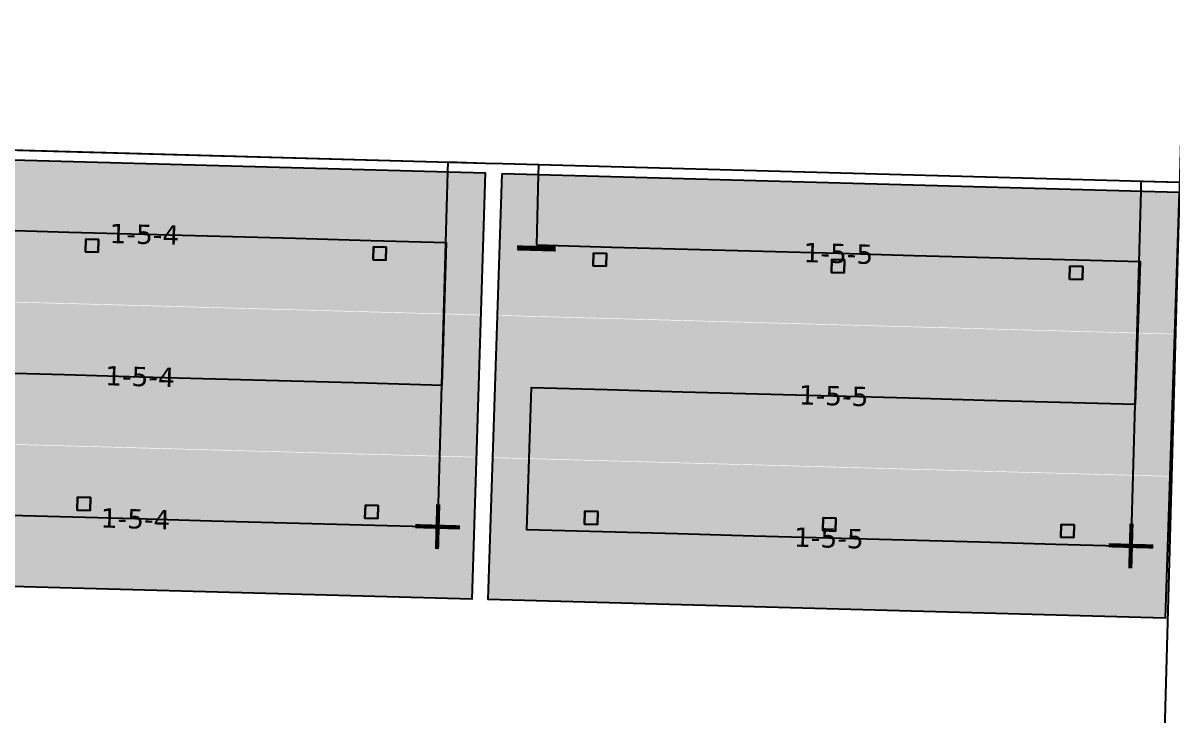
# Model space of a CAD drawing. Header units: metres. Extents: x 1477905 to 1478744, y 4202276 to 4202610.
# Drawn here: x 1478178.36 to 1478196.2, y 4202417.65 to 4202428.4 of the extents above; entities that cross this region are included whole.
import ezdxf

# ---------------------------------------------------------------- set-up
doc = ezdxf.new("R2010")
doc.units = ezdxf.units.M
doc.layers.add('PVcase AlignmentLine', color=130, linetype='Continuous', plot=False)
for name, color, linetype in [('PVcase Device Coloring', 7, 'Continuous'), ('PVcase Polarity Symbols', 7, 'Continuous'), ('PVcase Poles', 7, 'Continuous'), ('PVcase PV Area', 30, 'Continuous'), ('PVcase PV Modules (full frames)', 142, 'Continuous'), ('PVcase PV Modules (optimised)', 142, 'Continuous'), ('PVcase String Cables', 150, 'Continuous'), ('PVcase Stringing Numbers', 7, 'Continuous'), ('PVcase Strings', 92, 'Continuous')]:
    doc.layers.add(name, color=color, linetype=linetype)
doc.styles.get("Standard").update_dxf_attribs({"font": 'verdana.ttf'})
doc.styles.add('UBS-Style de texte', font='verdana.ttf')

# ---------------------------------------------------------------- blocks, each defined once
blk = doc.blocks.new('3P9@15DEG F FX ID1 PVBlock')
at = {"layer": 'PVcase PV Modules (optimised)', "color": 0}
blk.add_polyline3d([(0, 0, 1.773945735132677), (10.51400162759372, -0.289989266967853, 1.773945735132681), (10.33147062642251, -6.907928142661405, 3.503197731902218e-15), (-0.1825310011712116, -6.617938875693552, 0)], close=True, dxfattribs=at)
blk = doc.blocks.new('3P18@15DEG F FX ID1 PVBlock')
at = {"layer": 'PVcase PV Modules (optimised)', "color": 0}
blk.add_polyline3d([(0, 0, 1.773945735132677), (21.06698842950539, -0.5810537936249766, 1.773945735132684), (20.88445742833417, -7.198992669318528, 7.019385073192552e-15), (-0.1825310011712116, -6.617938875693552, 0)], close=True, dxfattribs=at)

msp = doc.modelspace()

# ---------------------------------------------------------------- hatches: boundary and pattern name
at = {"layer": 'PVcase Device Coloring', "true_color": 0x139700, "transparency": 33554582}
for points in [[(1478175.022086596, 4202426.35609496), (1478174.953408001, 4202424.156773387), (1478185.466437953, 4202423.866810921), (1478185.535116548, 4202426.066132494)], [(1478185.799475167, 4202426.058841152), (1478185.725993092, 4202423.859652065), (1478196.237508604, 4202423.569731367), (1478196.310990679, 4202425.768920454)], [(1478174.953106514, 4202424.147118771), (1478174.884427919, 4202421.947797197), (1478185.397457871, 4202421.657834731), (1478185.466136466, 4202423.857156305)], [(1478185.725670519, 4202423.84999803), (1478185.652188444, 4202421.650808943), (1478196.163703956, 4202421.360888245), (1478196.237186031, 4202423.560077332)], [(1478174.884126432, 4202421.93814258), (1478174.815447837, 4202419.738821006), (1478185.328477789, 4202419.448858541), (1478185.397156384, 4202421.648180114)], [(1478185.651865871, 4202421.641154908), (1478185.578383796, 4202419.44196582), (1478196.089899308, 4202419.152045122), (1478196.163381383, 4202421.35123421)]]:
    msp.add_hatch(color=84, dxfattribs=at).paths.add_polyline_path(points, flags=0)

# ---------------------------------------------------------------- linework, layer by layer
at = {"layer": 'PVcase AlignmentLine'}
msp.add_lwpolyline([(1478196.779234952, 4202442.745830558), (1478193.703769114, 4202331.24014277)], dxfattribs=at)
at = {"layer": 'PVcase Poles'}
for points in [[(1478179.326813818, 4202424.840834334, 79.62841782351765), (1478179.332327971, 4202425.040758306, 79.62841782351765), (1478179.332327971, 4202425.040758306, 82.98814755084369), (1478179.326813818, 4202424.840834334, 82.93455275905589), (1478179.326813818, 4202424.840834334, 79.62841782351765), (1478179.526737789, 4202424.835320182, 79.62841782351765), (1478179.526737789, 4202424.835320182, 82.93183349269938), (1478179.326813818, 4202424.840834334, 82.93455275905589), (1478179.526737789, 4202424.835320182, 82.93183349269938), (1478179.532251942, 4202425.035244154, 82.98542828448717), (1478179.532251942, 4202425.035244154, 79.62841782351765), (1478179.526737789, 4202424.835320182, 79.62841782351765), (1478179.532251942, 4202425.035244154, 79.62841782351765), (1478179.332327971, 4202425.040758306, 79.62841782351765), (1478179.532251942, 4202425.035244154, 79.62841782351765), (1478179.532251942, 4202425.035244154, 82.98542828448717), (1478179.332327971, 4202425.040758306, 82.98814755084369)], [(1478183.793702091, 4202424.717631989, 79.56758201209487), (1478183.799216244, 4202424.917555961, 79.56758201209487), (1478183.799216244, 4202424.917555961, 82.92739116003465), (1478183.793702091, 4202424.717631989, 82.87379636824684), (1478183.793702091, 4202424.717631989, 79.56758201209487), (1478183.993626062, 4202424.712117837, 79.56758201209487), (1478183.993626062, 4202424.712117837, 82.87107710189034), (1478183.793702091, 4202424.717631989, 82.87379636824684), (1478183.993626062, 4202424.712117837, 82.87107710189034), (1478183.999140214, 4202424.912041808, 82.92467189367812), (1478183.999140214, 4202424.912041808, 79.56758201209487), (1478183.993626062, 4202424.712117837, 79.56758201209487), (1478183.999140214, 4202424.912041808, 79.56758201209487), (1478183.799216244, 4202424.917555961, 79.56758201209487), (1478183.999140214, 4202424.912041808, 79.56758201209487), (1478183.999140214, 4202424.912041808, 82.92467189367812), (1478183.799216244, 4202424.917555961, 82.92739116003465)], [(1478187.210515411, 4202424.623392018, 79.50626854905302), (1478187.216029564, 4202424.82331599, 79.50626854905302), (1478187.216029564, 4202424.82331599, 82.86898364686334), (1478187.210515411, 4202424.623392018, 82.81538113343996), (1478187.210515411, 4202424.623392018, 79.50626854905302), (1478187.410439382, 4202424.617877866, 79.50626854905302), (1478187.410439382, 4202424.617877866, 82.81103103897816), (1478187.210515411, 4202424.623392018, 82.81538113343996), (1478187.410439382, 4202424.617877866, 82.81103103897816), (1478187.415953534, 4202424.817801838, 82.86463355240154), (1478187.415953534, 4202424.817801838, 79.50626854905302), (1478187.410439382, 4202424.617877866, 79.50626854905302), (1478187.415953534, 4202424.817801838, 79.50626854905302), (1478187.216029564, 4202424.82331599, 79.50626854905302), (1478187.415953534, 4202424.817801838, 79.50626854905302), (1478187.415953534, 4202424.817801838, 82.86463355240154), (1478187.216029564, 4202424.82331599, 82.86898364686334)], [(1478190.909233695, 4202424.521376759, 79.42298263969812), (1478190.914747848, 4202424.72130073, 79.42298263969812), (1478190.914747848, 4202424.72130073, 82.78850418370682), (1478190.909233695, 4202424.521376759, 82.73490167028343), (1478190.909233695, 4202424.521376759, 79.42298263969812), (1478191.109157666, 4202424.515862606, 79.42298263969812), (1478191.109157666, 4202424.515862606, 82.73055157582165), (1478190.909233695, 4202424.521376759, 82.73490167028343), (1478191.109157666, 4202424.515862606, 82.73055157582165), (1478191.114671818, 4202424.715786578, 82.78415408924504), (1478191.114671818, 4202424.715786578, 79.42298263969812), (1478191.109157666, 4202424.515862606, 79.42298263969812), (1478191.114671818, 4202424.715786578, 79.42298263969812), (1478190.914747848, 4202424.72130073, 79.42298263969812), (1478191.114671818, 4202424.715786578, 79.42298263969812), (1478191.114671818, 4202424.715786578, 82.78415408924504), (1478190.914747848, 4202424.72130073, 82.78850418370682)], [(1478194.607951979, 4202424.419361499, 79.34337984265134), (1478194.613466131, 4202424.619285471, 79.34337984265134), (1478194.613466131, 4202424.619285471, 82.70802472055699), (1478194.607951979, 4202424.419361499, 82.6544222071336), (1478194.607951979, 4202424.419361499, 79.34337984265134), (1478194.80787595, 4202424.413847347, 79.34337984265134), (1478194.80787595, 4202424.413847347, 82.65007211267182), (1478194.607951979, 4202424.419361499, 82.6544222071336), (1478194.80787595, 4202424.413847347, 82.65007211267182), (1478194.813390102, 4202424.613771318, 82.70367462609521), (1478194.813390102, 4202424.613771318, 79.34337984265134), (1478194.80787595, 4202424.413847347, 79.34337984265134), (1478194.813390102, 4202424.613771318, 79.34337984265134), (1478194.613466131, 4202424.619285471, 79.34337984265134), (1478194.813390102, 4202424.613771318, 79.34337984265134), (1478194.813390102, 4202424.613771318, 82.70367462609521), (1478194.613466131, 4202424.619285471, 82.70802472055699)], [(1478179.201621821, 4202420.831761941, 79.55694979083763), (1478179.207135973, 4202421.031685913, 79.55694979083763), (1478179.207135973, 4202421.031685913, 81.9135026649086), (1478179.201621821, 4202420.831761941, 81.8599078731208), (1478179.201621821, 4202420.831761941, 79.55694979083763), (1478179.401545792, 4202420.826247789, 79.55694979083763), (1478179.401545792, 4202420.826247789, 81.85718860676428), (1478179.201621821, 4202420.831761941, 81.8599078731208), (1478179.401545792, 4202420.826247789, 81.85718860676428), (1478179.407059944, 4202421.026171761, 81.91078339855208), (1478179.407059944, 4202421.026171761, 79.55694979083763), (1478179.401545792, 4202420.826247789, 79.55694979083763), (1478179.407059944, 4202421.026171761, 79.55694979083763), (1478179.207135973, 4202421.031685913, 79.55694979083763), (1478179.407059944, 4202421.026171761, 79.55694979083763), (1478179.407059944, 4202421.026171761, 81.91078339855208), (1478179.207135973, 4202421.031685913, 81.9135026649086)], [(1478183.668510094, 4202420.708559596, 79.49611397940876), (1478183.674024247, 4202420.908483568, 79.49611397940876), (1478183.674024247, 4202420.908483568, 81.85274627409666), (1478183.668510094, 4202420.708559596, 81.79915148230887), (1478183.668510094, 4202420.708559596, 79.49611397940876), (1478183.868434065, 4202420.703045444, 79.49611397940876), (1478183.868434065, 4202420.703045444, 81.79643221595235), (1478183.668510094, 4202420.708559596, 81.79915148230887), (1478183.868434065, 4202420.703045444, 81.79643221595235), (1478183.873948217, 4202420.902969415, 81.85002700774015), (1478183.873948217, 4202420.902969415, 79.49611397940876), (1478183.868434065, 4202420.703045444, 79.49611397940876), (1478183.873948217, 4202420.902969415, 79.49611397940876), (1478183.674024247, 4202420.908483568, 79.49611397940876), (1478183.873948217, 4202420.902969415, 79.49611397940876), (1478183.873948217, 4202420.902969415, 81.85002700774015), (1478183.674024247, 4202420.908483568, 81.85274627409666)], [(1478187.076567306, 4202420.614561129, 79.44212716876399), (1478187.082081458, 4202420.814485101, 79.44212716876399), (1478187.082081458, 4202420.814485101, 81.79449356735098), (1478187.076567306, 4202420.614561129, 81.7408910539276), (1478187.076567306, 4202420.614561129, 79.44212716876399), (1478187.276491276, 4202420.609046977, 79.44212716876399), (1478187.276491276, 4202420.609046977, 81.7365409594658), (1478187.076567306, 4202420.614561129, 81.7408910539276), (1478187.276491276, 4202420.609046977, 81.7365409594658), (1478187.282005429, 4202420.808970949, 81.79014347288918), (1478187.282005429, 4202420.808970949, 79.44212716876399), (1478187.276491276, 4202420.609046977, 79.44212716876399), (1478187.282005429, 4202420.808970949, 79.44212716876399), (1478187.082081458, 4202420.814485101, 79.44212716876399), (1478187.282005429, 4202420.808970949, 79.44212716876399), (1478187.282005429, 4202420.808970949, 81.79014347288918), (1478187.082081458, 4202420.814485101, 81.79449356735098)], [(1478190.77528559, 4202420.512545871, 79.3570791263388), (1478190.780799742, 4202420.712469842, 79.3570791263388), (1478190.780799742, 4202420.712469842, 81.71401410444454), (1478190.77528559, 4202420.512545871, 81.66041159102116), (1478190.77528559, 4202420.512545871, 79.3570791263388), (1478190.97520956, 4202420.507031718, 79.3570791263388), (1478190.97520956, 4202420.507031718, 81.65606149655936), (1478190.77528559, 4202420.512545871, 81.66041159102116), (1478190.97520956, 4202420.507031718, 81.65606149655936), (1478190.980723713, 4202420.70695569, 81.70966400998275), (1478190.980723713, 4202420.70695569, 79.3570791263388), (1478190.97520956, 4202420.507031718, 79.3570791263388), (1478190.980723713, 4202420.70695569, 79.3570791263388), (1478190.780799742, 4202420.712469842, 79.3570791263388), (1478190.980723713, 4202420.70695569, 79.3570791263388), (1478190.980723713, 4202420.70695569, 81.70966400998275), (1478190.780799742, 4202420.712469842, 81.71401410444454)], [(1478194.474003873, 4202420.410530611, 79.27496944182683), (1478194.479518026, 4202420.610454583, 79.27496944182683), (1478194.479518026, 4202420.610454583, 81.6335346412947), (1478194.474003873, 4202420.410530611, 81.57993212787132), (1478194.474003873, 4202420.410530611, 79.27496944182683), (1478194.673927844, 4202420.405016459, 79.27496944182683), (1478194.673927844, 4202420.405016459, 81.57558203340953), (1478194.474003873, 4202420.410530611, 81.57993212787132), (1478194.673927844, 4202420.405016459, 81.57558203340953), (1478194.679441996, 4202420.60494043, 81.62918454683292), (1478194.679441996, 4202420.60494043, 79.27496944182683), (1478194.673927844, 4202420.405016459, 79.27496944182683), (1478194.679441996, 4202420.60494043, 79.27496944182683), (1478194.479518026, 4202420.610454583, 79.27496944182683), (1478194.679441996, 4202420.60494043, 79.27496944182683), (1478194.679441996, 4202420.60494043, 81.62918454683292), (1478194.479518026, 4202420.610454583, 81.6335346412947)]]:
    msp.add_polyline3d(points, dxfattribs=at)
at = {"layer": 'PVcase PV Area', "color": 92, "lineweight": 0, "ltscale": 0.3}
msp.add_lwpolyline([(1478081.195897831, 4202309.408074516, -0.05134033259658074), (1478078.780944264, 4202309.865308243), (1478063.362561366, 4202314.461482239, 0.05805379121474256), (1478060.627146449, 4202314.941552777, 0.01764863790454796), (1478045.521908471, 4202315.280897629), (1477980.304835158, 4202315.382556441), (1477969.227141967, 4202315.399824084, -0.5981483022966041), (1477963.409771807, 4202326.276816209), (1477966.523975583, 4202330.958387922), (1477988.681383842, 4202364.267542757), (1478000.256834568, 4202382.239012351), (1478010.317299969, 4202397.723511036), (1478024.479096755, 4202416.97208983), (1478037.541256056, 4202436.830169353), (1478046.880113991, 4202449.340671219), (1478048.925549185, 4202451.178073373), (1478191.473299444, 4202447.246428729, 0.1064139140517762), (1478196.779234951, 4202442.745830558), (1478193.703769114, 4202331.24014277), (1478155.058289575, 4202322.182856176, 0.2166355322477609), (1478133.90654308, 4202308.191252904, -0.2264994037307809), (1478128.45885733, 4202305.403806316), (1478120.587080255, 4202306.0704303)], format="xyb", close=True, dxfattribs=at)
at = {"layer": 'PVcase String Cables'}
for points in [[(1478195.321906073, 4202415.617837013, 82.8334404731007), (1478196.031156471, 4202415.598274995, 82.82135230132256), (1478196.031156471, 4202415.598274995, 79.2095591143313), (1478197.120782132, 4202415.568221748, 79.2), (1478197.191627125, 4202418.148372934, 79.2), (1478197.262472117, 4202420.728524121, 79.2), (1478197.33331711, 4202423.308675306, 79.2), (1478197.404162103, 4202425.888826492, 79.2), (1478196.315999958, 4202425.91883936, 79.20630078070609), (1478196.315999958, 4202425.91883936, 82.9923492344393), (1478185.804484446, 4202426.20876005, 83.22106660622603), (1478185.539798373, 4202426.216060421, 83.22472566603214), (1478164.474756897, 4202426.797060502, 83.51124187426069), (1478164.203696378, 4202426.804536689, 83.51199952218735), (1478143.700601471, 4202427.370037584, 83.55155646068384), (1478143.696465857, 4202427.220094615, 83.55155631119159), (1478143.544267918, 4202421.701927024, 82.07240271783314)], [(1478195.321906073, 4202415.617837013, 82.8334404731007), (1478196.031156471, 4202415.598274995, 82.82135230132256), (1478196.031156471, 4202415.598274995, 79.2095591143313), (1478197.120782132, 4202415.568221748, 79.2), (1478197.191627125, 4202418.148372934, 79.2), (1478197.262472117, 4202420.728524121, 79.2), (1478197.33331711, 4202423.308675306, 79.2), (1478197.404162103, 4202425.888826492, 79.2), (1478196.315999958, 4202425.91883936, 79.20630078070609), (1478196.315999958, 4202425.91883936, 82.9923492344393), (1478185.804484446, 4202426.208760049, 83.22106660622535), (1478185.539798373, 4202426.21606042, 83.22472566603174), (1478164.474756897, 4202426.7970605, 83.5112418742599), (1478164.203696378, 4202426.804536686, 83.5119995221872), (1478157.773507628, 4202426.981889301, 83.52440538491427), (1478157.769372014, 4202426.831946326, 83.52440523542172), (1478157.739038952, 4202425.732175043, 83.22960979490905)], [(1478195.321906073, 4202415.617837013, 82.8334404731007), (1478196.031156471, 4202415.598274995, 82.82135230132256), (1478196.031156471, 4202415.598274995, 79.2095591143313), (1478197.120782132, 4202415.568221748, 79.2), (1478197.191627125, 4202418.148372933, 79.2), (1478197.262472117, 4202420.72852412, 79.2), (1478197.33331711, 4202423.308675306, 79.2), (1478197.404162103, 4202425.888826491, 79.2), (1478196.315999958, 4202425.918839359, 79.20630078070533), (1478196.315999958, 4202425.918839359, 82.99234923443862), (1478185.804484446, 4202426.208760048, 83.22106660622468), (1478185.539798373, 4202426.21606042, 83.22472566603452), (1478164.474756897, 4202426.7970605, 83.5112418742599), (1478164.203696378, 4202426.804536686, 83.5119995221872), (1478158.944917909, 4202426.949580346, 83.52214536492026), (1478158.940782295, 4202426.799637371, 83.52214521542766), (1478158.849516795, 4202423.490667934, 82.63517069859539)], [(1478195.321906073, 4202415.617837013, 82.8334404731007), (1478196.031156471, 4202415.598274995, 82.82135230132256), (1478196.031156471, 4202415.598274995, 79.2095591143313), (1478197.120782132, 4202415.568221748, 79.2), (1478197.191627125, 4202418.148372933, 79.2), (1478197.262472117, 4202420.72852412, 79.2), (1478197.33331711, 4202423.308675306, 79.2), (1478197.404162103, 4202425.888826491, 79.2), (1478196.315999958, 4202425.918839359, 79.20630078070533), (1478196.315999958, 4202425.918839359, 82.99234923443862), (1478185.804484446, 4202426.208760048, 83.22106660622468), (1478185.539798373, 4202426.21606042, 83.22472566603452), (1478164.474756897, 4202426.797060499, 83.51124187426267), (1478164.203696378, 4202426.804536686, 83.5119995221872), (1478158.946059537, 4202426.949548858, 83.52214316236008), (1478158.941923923, 4202426.799605884, 83.52214301286752), (1478158.91159086, 4202425.6998346, 83.22734757235484)], [(1478195.321906073, 4202415.617837013, 82.8334404731007), (1478196.031156471, 4202415.598274995, 82.82135230132256), (1478196.031156471, 4202415.598274995, 79.2095591143313), (1478197.120782132, 4202415.568221748, 79.2), (1478197.191627125, 4202418.148372934, 79.2), (1478197.262472117, 4202420.728524121, 79.2), (1478197.33331711, 4202423.308675307, 79.2), (1478197.404162103, 4202425.888826493, 79.2), (1478196.315999958, 4202425.918839361, 79.20630078070684), (1478196.315999958, 4202425.918839361, 82.99234923443998), (1478185.804484446, 4202426.208760049, 83.22106660622535), (1478185.539798373, 4202426.21606042, 83.22472566603174), (1478164.474756897, 4202426.797060499, 83.51124187426267), (1478164.203696378, 4202426.804536686, 83.5119995221872), (1478160.117469818, 4202426.917239903, 83.51988314236561), (1478160.113334204, 4202426.767296928, 83.51988299287301), (1478160.022068703, 4202423.458327491, 82.6329084760412)], [(1478195.321906073, 4202415.617837013, 82.8334404731007), (1478196.031156471, 4202415.598274995, 82.82135230132256), (1478196.031156471, 4202415.598274995, 79.2095591143313), (1478197.120782132, 4202415.568221748, 79.2), (1478197.191627125, 4202418.148372934, 79.2), (1478197.262472117, 4202420.728524121, 79.2), (1478197.33331711, 4202423.308675306, 79.2), (1478197.404162103, 4202425.888826492, 79.2), (1478196.315999958, 4202425.918839359, 79.20630078070533), (1478196.315999958, 4202425.918839359, 82.99234923443862), (1478185.804484446, 4202426.208760043, 83.22106660622569), (1478185.539798373, 4202426.216060414, 83.22472566603214), (1478174.400407039, 4202426.523298695, 83.37623812189695), (1478174.396271425, 4202426.373355723, 83.37623069261186), (1478174.244073487, 4202420.855188131, 81.89694313823705)], [(1478195.321906073, 4202415.617837013, 82.8334404731007), (1478196.031156471, 4202415.598274995, 82.82135230132256), (1478196.031156471, 4202415.598274995, 79.2095591143313), (1478197.120782132, 4202415.568221748, 79.2), (1478197.191627125, 4202418.148372934, 79.2), (1478197.262472117, 4202420.728524121, 79.2), (1478197.33331711, 4202423.308675306, 79.2), (1478197.404162103, 4202425.888826492, 79.2), (1478196.315999958, 4202425.918839359, 79.20630078070533), (1478196.315999958, 4202425.918839359, 82.99234923443862), (1478185.804484446, 4202426.208760042, 83.221066606225), (1478185.539798373, 4202426.216060414, 83.22472566603214), (1478175.588948051, 4202426.490517253, 83.36007217868826), (1478175.584812437, 4202426.34057428, 83.36006474940278), (1478175.554479375, 4202425.240802997, 83.06524261045563)], [(1478195.321906073, 4202415.617837013, 82.8334404731007), (1478196.031156471, 4202415.598274995, 82.82135230132256), (1478196.031156471, 4202415.598274995, 79.2095591143313), (1478197.120782132, 4202415.568221748, 79.2), (1478197.191627125, 4202418.148372934, 79.2), (1478197.262472117, 4202420.728524121, 79.2), (1478197.33331711, 4202423.308675306, 79.2), (1478197.404162103, 4202425.888826492, 79.2), (1478196.315999958, 4202425.918839358, 79.20630078070458), (1478196.315999958, 4202425.918839358, 82.99234923443795), (1478185.804484445, 4202426.208760035, 83.22106660622532), (1478185.539798373, 4202426.216060407, 83.22472566603214), (1478184.952418563, 4202426.232261073, 83.2327149138161), (1478184.948282948, 4202426.082318095, 83.2327074845318), (1478184.79608501, 4202420.564150504, 81.75341993015557)], [(1478195.321906073, 4202415.617837013, 82.8334404731007), (1478196.031156471, 4202415.598274995, 82.82135230132256), (1478196.031156471, 4202415.598274995, 79.2095591143313), (1478197.120782132, 4202415.568221748, 79.2), (1478197.191627125, 4202418.148372934, 79.2), (1478197.262472117, 4202420.728524121, 79.2), (1478197.33331711, 4202423.308675307, 79.2), (1478197.404162103, 4202425.888826493, 79.2), (1478196.315999958, 4202425.918839359, 79.20630078070533), (1478196.315999958, 4202425.918839359, 82.99234923443862), (1478186.363853243, 4202426.19333194, 83.20889544393226), (1478186.359717629, 4202426.043388966, 83.20887643409566), (1478186.329384566, 4202424.943617683, 82.91401181878531)], [(1478195.321906073, 4202415.617837013, 82.8334404731007), (1478196.031156471, 4202415.598274995, 82.82135230132256), (1478196.031156471, 4202415.598274995, 79.2095591143313), (1478197.120782132, 4202415.568221748, 79.2), (1478197.191627125, 4202418.148372934, 79.2), (1478197.262472117, 4202420.728524121, 79.2), (1478197.33331711, 4202423.308675307, 79.2), (1478197.404162103, 4202425.888826493, 79.2), (1478196.315999957, 4202425.918839346, 79.20630078071378), (1478196.315999957, 4202425.918839346, 82.99234923443929), (1478195.716323461, 4202425.935379161, 83.00539744160702), (1478195.712187847, 4202425.785436183, 83.00537843177209), (1478195.559989908, 4202420.267268592, 81.52587774973453)]]:
    msp.add_polyline3d(points, dxfattribs=at)
at = {"layer": 'PVcase Strings'}
for points in [[(1478177.830390743, 4202422.967151779), (1478179.002836468, 4202422.934814265), (1478180.175282192, 4202422.902476751), (1478181.347727917, 4202422.870139237), (1478182.520173642, 4202422.837801723), (1478183.692619367, 4202422.805464208), (1478184.865065092, 4202422.773126694), (1478184.934045173, 4202424.982102884), (1478183.761599449, 4202425.014440398), (1478182.589153724, 4202425.046777912), (1478181.416707999, 4202425.079115426), (1478180.244262274, 4202425.111452941), (1478179.071816549, 4202425.143790455), (1478177.899370825, 4202425.176127968)], [(1478195.559989908, 4202420.267268592), (1478194.387713079, 4202420.299601448), (1478193.215436249, 4202420.331934303), (1478192.043159419, 4202420.364267159), (1478190.870882589, 4202420.396600015), (1478189.69860576, 4202420.428932871), (1478188.52632893, 4202420.461265727), (1478187.3540521, 4202420.493598582), (1478186.18177527, 4202420.525931438), (1478186.255579918, 4202422.734774561), (1478187.427856748, 4202422.702441704), (1478188.600133578, 4202422.670108849), (1478189.772410408, 4202422.637775993), (1478190.944687237, 4202422.605443138), (1478192.116964067, 4202422.573110281), (1478193.289240897, 4202422.540777425), (1478194.461517727, 4202422.50844457), (1478195.633794556, 4202422.476111714), (1478195.707599204, 4202424.684954836), (1478194.535322374, 4202424.717287692), (1478193.363045545, 4202424.749620548), (1478192.190768715, 4202424.781953404), (1478191.018491885, 4202424.81428626), (1478189.846215056, 4202424.846619115), (1478188.673938226, 4202424.878951971), (1478187.501661396, 4202424.911284827), (1478186.329384566, 4202424.943617683)], [(1478184.79608501, 4202420.564150504), (1478183.623639285, 4202420.596488018), (1478182.45119356, 4202420.628825532), (1478181.278747836, 4202420.661163046), (1478180.106302111, 4202420.693500561), (1478178.933856386, 4202420.725838074), (1478177.761410661, 4202420.758175588)]]:
    msp.add_lwpolyline(points, dxfattribs=at)

# ---------------------------------------------------------------- block references
at = {"layer": 'PVcase PV Modules (full frames)', "extrusion": (0.01358990701425407, -0.0003748265705877354, 0.9999075826957139), "rotation": 0.0001459350430296065}
msp.add_blockref('3P18@15DEG F FX ID1 PVBlock', (1478026.831017107, 4202433.912782837, 18594.66611005843), dxfattribs=at)
at = {"layer": 'PVcase PV Modules (full frames)', "extrusion": (0.02173706273649474, -0.0005995352780283897, 0.9997635423744157), "rotation": 271.5798884593579}
msp.add_blockref('3P9@15DEG F FX ID1 PVBlock', (4241583.23245201, -1361435.979758301, 29693.34222642155), dxfattribs=at)

# ---------------------------------------------------------------- texts
at = {"layer": 'PVcase Polarity Symbols', "color": 7, "insert": (1478186.329384566, 4202424.943617683), "char_height": 0.7000000000000001, "attachment_point": 5, "rotation": 358.42011154064215}
msp.add_mtext('−', dxfattribs=at)
at = {"layer": 'PVcase Polarity Symbols', "color": 1, "char_height": 0.7000000000000001, "attachment_point": 5, "rotation": 358.42011154064215}
for insert in [(1478184.79608501, 4202420.564150504), (1478195.559989908, 4202420.267268592)]:
    msp.add_mtext('＋', dxfattribs=dict(at, insert=insert))
at = {"layer": 'PVcase Stringing Numbers', "color": 18, "true_color": 0x000000, "char_height": 0.3, "attachment_point": 5, "rotation": 358.42011154064215, "style": 'UBS-Style de texte', "bg_fill": 1, "box_fill_scale": 1.5, "bg_fill_color": 7, "bg_fill_true_color": 16777215, "bg_fill_transparency": 0}
for s, insert in [('1-5-4', (1478180.244262274, 4202425.111452941)), ('1-5-5', (1478191.018491885, 4202424.81428626)), ('1-5-4', (1478180.175282192, 4202422.90247675)), ('1-5-5', (1478190.944687237, 4202422.605443137)), ('1-5-4', (1478180.106302111, 4202420.69350056)), ('1-5-5', (1478190.870882589, 4202420.396600015))]:
    msp.add_mtext(s, dxfattribs=dict(at, insert=insert))

doc.saveas('drawing.dxf')
